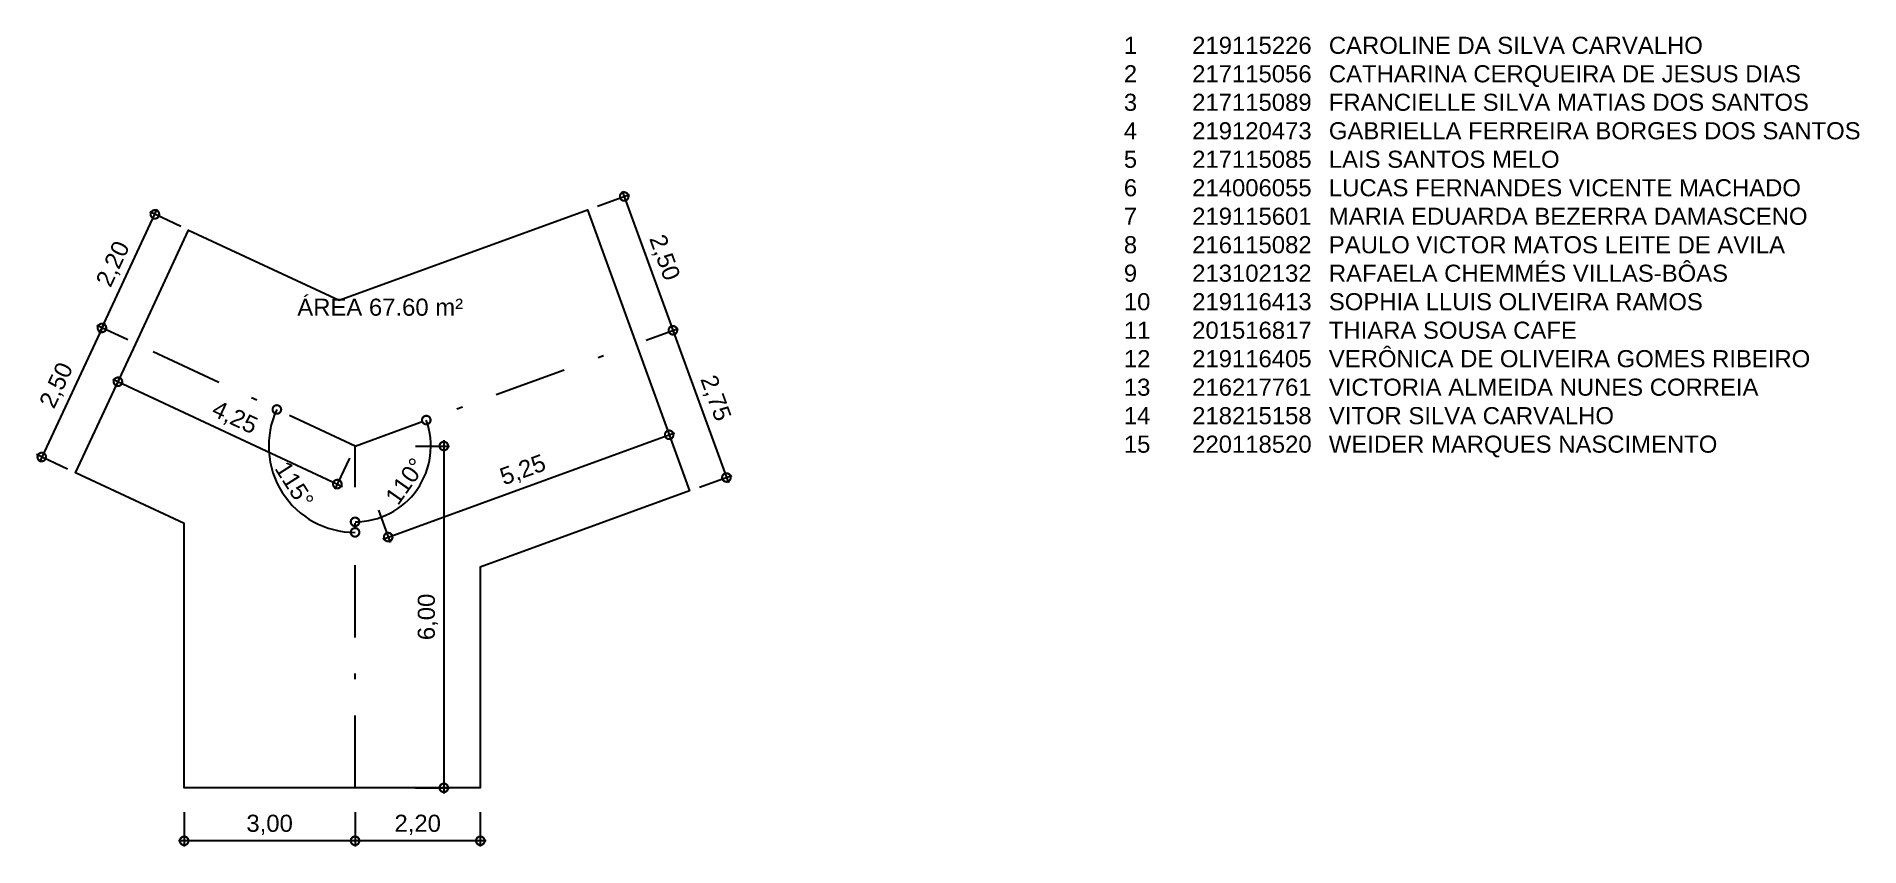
# Model space of a CAD drawing. Header units: metres. Extents: x -6.5 to 25.5, y -7.6 to 6.6.
import ezdxf

# ---------------------------------------------------------------- set-up
doc = ezdxf.new("R2010")
doc.units = ezdxf.units.M
doc.header["$LTSCALE"] = 0.1
doc.linetypes.add('DASHDOT', pattern=[25.4, 12.7, -6.35, 0, -6.35])
doc.layers.add('ARQ_EIXO CINZA 04', color=139, linetype='DASHDOT')
doc.layers.add('SIMB_01', color=1, linetype='Continuous')
doc.layers.add('COTA AZUL', color=5, linetype='Continuous', lineweight=25, true_color=0x0000ff)
doc.styles.add('Annot_3.0mm', font='arial.ttf', dxfattribs={"height": 3})
doc.styles.add('cota', font='arial.ttf')
doc.dimstyles.new('Info 01 - annot', dxfattribs={"dimtxt": 3, "dimasz": 3, "dimexe": 1, "dimexo": 1, "dimgap": 1, "dimtad": 1, "dimzin": 4, "dimtxsty": 'cota', "dimblk": 'DOTSMALL', "dimcen": 2, "dimdle": 1, "dimclrd": 256, "dimclre": 256, "dimclrt": 1, "dimazin": 2, "dimtfac": 0.09, "dimtmove": 2, "dimatfit": 2, "dimfxl": 5, "dimfxlon": 1, "dimtolj": 1, "dimtzin": 4, "dimlwd": -1, "dimarcsym": 1})

# ---------------------------------------------------------------- blocks, each defined once
blk = doc.blocks.new('_DotSmall')
at = {"color": 0, "linetype": 'ByBlock', "const_width": 0.5}
blk.add_lwpolyline([(-0.0625, 0, 1), (0.0625, 0, 1)], format="xyb", close=True, dxfattribs=at)
blk = doc.blocks.new('*D7')
at = {"layer": 'COTA AZUL', "lineweight": -2, "transparency": 16777216}
for p, q in [((-4.841, 1.005), (-5.094, 0.461)), ((-0.989, -0.792), (-1.242, -1.335))]:
    blk.add_line(p, q, dxfattribs=at)
at = {"layer": 'COTA AZUL', "transparency": 16777216}
blk.add_line((-5.143, 0.594), (-1.109, -1.287), dxfattribs=at)
at = {"layer": 'Defpoints', "color": 0, "transparency": 16777216}
for p in [(-4.74, 1.219), (-0.889, -0.577), (-1.2, -1.245)]:
    blk.add_point(p, dxfattribs=at)
at = {"layer": 'COTA AZUL', "transparency": 16777216, "xscale": 0.3, "yscale": 0.3, "zscale": 0.3}
for p, rotation in [((-5.052, 0.551), 155), ((-1.2, -1.245), 335.0000000000001)]:
    blk.add_blockref('_DotSmall', p, dxfattribs=dict(at, rotation=rotation))
at = {"layer": 'COTA AZUL', "color": 1, "transparency": 16777216, "insert": (-3.008, -0.093), "char_height": 0.3, "attachment_point": 5, "rotation": 335, "style": 'cota'}
blk.add_mtext('\\A1;4,25', dxfattribs=at)
blk = doc.blocks.new('*D9')
at = {"layer": 'COTA AZUL', "lineweight": -2, "transparency": 16777216}
for p, q in [((0.17, -0.577), (0.77, -0.577)), ((0.17, -6.577), (0.77, -6.577))]:
    blk.add_line(p, q, dxfattribs=at)
at = {"layer": 'COTA AZUL', "transparency": 16777216}
blk.add_line((0.67, -0.477), (0.67, -6.677), dxfattribs=at)
at = {"layer": 'Defpoints', "color": 0, "transparency": 16777216}
for p in [(-0.889, -0.577), (-0.889, -6.577), (0.67, -6.577)]:
    blk.add_point(p, dxfattribs=at)
at = {"layer": 'COTA AZUL', "transparency": 16777216, "xscale": 0.3, "yscale": 0.3, "zscale": 0.3}
for p, rotation in [((0.67, -0.577), 90), ((0.67, -6.577), 270)]:
    blk.add_blockref('_DotSmall', p, dxfattribs=dict(at, rotation=rotation))
at = {"layer": 'COTA AZUL', "color": 1, "transparency": 16777216, "insert": (0.39, -3.577), "char_height": 0.3, "attachment_point": 5, "rotation": 90, "style": 'cota'}
blk.add_mtext('\\A1;6,00', dxfattribs=at)
blk = doc.blocks.new('*D8')
at = {"layer": 'COTA AZUL', "lineweight": -2, "transparency": 16777216}
for p, q in [((4.456, 0.09), (4.661, -0.474)), ((-0.478, -1.706), (-0.272, -2.27))]:
    blk.add_line(p, q, dxfattribs=at)
at = {"layer": 'COTA AZUL', "transparency": 16777216}
blk.add_line((-0.401, -2.21), (4.721, -0.346), dxfattribs=at)
at = {"layer": 'Defpoints', "color": 0, "transparency": 16777216}
for p in [(4.045, 1.219), (-0.889, -0.577), (4.627, -0.38)]:
    blk.add_point(p, dxfattribs=at)
at = {"layer": 'COTA AZUL', "transparency": 16777216, "xscale": 0.3, "yscale": 0.3, "zscale": 0.3}
for p, rotation in [((4.627, -0.38), 19.99999999999999), ((-0.307, -2.176), 200)]:
    blk.add_blockref('_DotSmall', p, dxfattribs=dict(at, rotation=rotation))
at = {"layer": 'COTA AZUL', "color": 1, "transparency": 16777216, "insert": (2.064, -1.015), "char_height": 0.3, "attachment_point": 5, "rotation": 20, "style": 'cota'}
blk.add_mtext('\\A1;5,25', dxfattribs=at)
blk = doc.blocks.new('*D3')
at = {"layer": 'COTA AZUL', "transparency": 16777216}
blk.add_line((3.802, 3.897), (4.726, 1.36), dxfattribs=at)
at = {"layer": 'COTA AZUL', "lineweight": -2, "transparency": 16777216}
for p, q in [((3.367, 3.632), (3.93, 3.838)), ((4.222, 1.283), (4.786, 1.488))]:
    blk.add_line(p, q, dxfattribs=at)
at = {"layer": 'Defpoints', "color": 0, "transparency": 16777216}
for p in [(3.19, 3.568), (4.692, 1.454), (4.045, 1.219)]:
    blk.add_point(p, dxfattribs=at)
at = {"layer": 'COTA AZUL', "transparency": 16777216, "xscale": 0.3, "yscale": 0.3, "zscale": 0.3}
for p, rotation in [((3.837, 3.803), 110), ((4.692, 1.454), 290)]:
    blk.add_blockref('_DotSmall', p, dxfattribs=dict(at, rotation=rotation))
at = {"layer": 'COTA AZUL', "color": 1, "transparency": 16777216, "insert": (4.527, 2.725), "char_height": 0.3, "attachment_point": 5, "rotation": 290, "style": 'cota'}
blk.add_mtext('\\A1;2,50', dxfattribs=at)
blk = doc.blocks.new('*D4')
at = {"layer": 'COTA AZUL', "lineweight": -2, "transparency": 16777216}
for p, q in [((4.222, 1.283), (4.786, 1.488)), ((5.162, -1.301), (5.726, -1.096))]:
    blk.add_line(p, q, dxfattribs=at)
at = {"layer": 'COTA AZUL', "transparency": 16777216}
blk.add_line((4.657, 1.548), (5.666, -1.224), dxfattribs=at)
at = {"layer": 'Defpoints', "color": 0, "transparency": 16777216}
for p in [(4.045, 1.219), (5.632, -1.13), (4.985, -1.365)]:
    blk.add_point(p, dxfattribs=at)
at = {"layer": 'COTA AZUL', "transparency": 16777216, "xscale": 0.3, "yscale": 0.3, "zscale": 0.3}
for p, rotation in [((4.692, 1.454), 110), ((5.632, -1.13), 290)]:
    blk.add_blockref('_DotSmall', p, dxfattribs=dict(at, rotation=rotation))
at = {"layer": 'COTA AZUL', "color": 1, "transparency": 16777216, "insert": (5.425, 0.258), "char_height": 0.3, "attachment_point": 5, "rotation": 290, "style": 'cota'}
blk.add_mtext('\\A1;2,75', dxfattribs=at)
blk = doc.blocks.new('*D6')
at = {"layer": 'COTA AZUL', "transparency": 16777216}
blk.add_line((-5.291, 1.586), (-6.432, -0.861), dxfattribs=at)
at = {"layer": 'COTA AZUL', "lineweight": -2, "transparency": 16777216}
for p, q in [((-4.88, 1.284), (-5.424, 1.538)), ((-5.937, -0.981), (-6.48, -0.728))]:
    blk.add_line(p, q, dxfattribs=at)
at = {"layer": 'Defpoints', "color": 0, "transparency": 16777216}
for p in [(-4.74, 1.219), (-6.39, -0.77), (-5.797, -1.047)]:
    blk.add_point(p, dxfattribs=at)
at = {"layer": 'COTA AZUL', "transparency": 16777216, "xscale": 0.3, "yscale": 0.3, "zscale": 0.3}
for p, rotation in [((-5.333, 1.496), 65), ((-6.39, -0.77), 245)]:
    blk.add_blockref('_DotSmall', p, dxfattribs=dict(at, rotation=rotation))
at = {"layer": 'COTA AZUL', "color": 1, "transparency": 16777216, "insert": (-6.115, 0.481), "char_height": 0.3, "attachment_point": 5, "rotation": 65, "style": 'cota'}
blk.add_mtext('\\A1;2,50', dxfattribs=at)
blk = doc.blocks.new('*D5')
at = {"layer": 'COTA AZUL', "transparency": 16777216}
blk.add_line((-5.375, 1.405), (-4.361, 3.58), dxfattribs=at)
at = {"layer": 'COTA AZUL', "lineweight": -2, "transparency": 16777216}
for p, q in [((-3.95, 3.278), (-4.494, 3.532)), ((-4.88, 1.284), (-5.424, 1.538))]:
    blk.add_line(p, q, dxfattribs=at)
at = {"layer": 'Defpoints', "color": 0, "transparency": 16777216}
for p in [(-4.403, 3.489), (-3.811, 3.213), (-4.74, 1.219)]:
    blk.add_point(p, dxfattribs=at)
at = {"layer": 'COTA AZUL', "transparency": 16777216, "xscale": 0.3, "yscale": 0.3, "zscale": 0.3}
for p, rotation in [((-4.403, 3.489), 65.00000000000007), ((-5.333, 1.496), 245.0000000000001)]:
    blk.add_blockref('_DotSmall', p, dxfattribs=dict(at, rotation=rotation))
at = {"layer": 'COTA AZUL', "color": 1, "transparency": 16777216, "insert": (-5.122, 2.611), "char_height": 0.3, "attachment_point": 5, "rotation": 65, "style": 'cota'}
blk.add_mtext('\\A1;2,20', dxfattribs=at)
blk = doc.blocks.new('*D13')
at = {"layer": 'COTA AZUL', "lineweight": -2, "transparency": 16777216}
for p, q in [((-3.889, -7.007), (-3.889, -7.607)), ((-0.889, -7.007), (-0.889, -7.607))]:
    blk.add_line(p, q, dxfattribs=at)
at = {"layer": 'COTA AZUL', "transparency": 16777216}
blk.add_line((-0.789, -7.507), (-3.989, -7.507), dxfattribs=at)
at = {"layer": 'Defpoints', "color": 0, "transparency": 16777216}
for p in [(-3.889, -6.577), (-0.889, -6.577), (-3.889, -7.507)]:
    blk.add_point(p, dxfattribs=at)
at = {"layer": 'COTA AZUL', "transparency": 16777216, "xscale": 0.3, "yscale": 0.3, "zscale": 0.3, "rotation": 180}
blk.add_blockref('_DotSmall', (-3.889, -7.507), dxfattribs=at)
at = {"layer": 'COTA AZUL', "transparency": 16777216, "xscale": 0.3, "yscale": 0.3, "zscale": 0.3}
blk.add_blockref('_DotSmall', (-0.889, -7.507), dxfattribs=at)
at = {"layer": 'COTA AZUL', "color": 1, "transparency": 16777216, "insert": (-2.389, -7.227), "char_height": 0.3, "attachment_point": 5, "style": 'cota'}
blk.add_mtext('\\A1;3,00', dxfattribs=at)
blk = doc.blocks.new('*D12')
at = {"layer": 'COTA AZUL', "lineweight": -2, "transparency": 16777216}
for p, q in [((-0.889, -7.007), (-0.889, -7.607)), ((1.311, -7.007), (1.311, -7.607))]:
    blk.add_line(p, q, dxfattribs=at)
at = {"layer": 'COTA AZUL', "transparency": 16777216}
blk.add_line((1.411, -7.507), (-0.989, -7.507), dxfattribs=at)
at = {"layer": 'Defpoints', "color": 0, "transparency": 16777216}
for p in [(-0.889, -6.577), (1.311, -6.577), (-0.889, -7.507)]:
    blk.add_point(p, dxfattribs=at)
at = {"layer": 'COTA AZUL', "transparency": 16777216, "xscale": 0.3, "yscale": 0.3, "zscale": 0.3, "rotation": 180}
blk.add_blockref('_DotSmall', (-0.889, -7.507), dxfattribs=at)
at = {"layer": 'COTA AZUL', "transparency": 16777216, "xscale": 0.3, "yscale": 0.3, "zscale": 0.3}
blk.add_blockref('_DotSmall', (1.311, -7.507), dxfattribs=at)
at = {"layer": 'COTA AZUL', "color": 1, "transparency": 16777216, "insert": (0.211, -7.227), "char_height": 0.3, "attachment_point": 5, "style": 'cota'}
blk.add_mtext('\\A1;2,20', dxfattribs=at)
blk = doc.blocks.new('*D10')
at = {"layer": 'COTA AZUL', "transparency": 16777216}
blk.add_arc((-0.889, -0.577), 1.516, 155, 270, dxfattribs=at)
at = {"layer": 'Defpoints', "color": 0, "transparency": 16777216}
for p in [(-4.74, 1.219), (-0.889, -0.577), (-0.889, -0.577), (-2.364, -0.926), (-0.889, -6.577)]:
    blk.add_point(p, dxfattribs=at)
at = {"layer": 'COTA AZUL', "transparency": 16777216, "xscale": 0.3, "yscale": 0.3, "zscale": 0.3, "rotation": 65.0000000000001}
blk.add_blockref('_DotSmall', (-2.262, 0.064), dxfattribs=at)
at = {"layer": 'COTA AZUL', "transparency": 16777216, "xscale": 0.3, "yscale": 0.3, "zscale": 0.3}
blk.add_blockref('_DotSmall', (-0.889, -2.093), dxfattribs=at)
at = {"layer": 'COTA AZUL', "color": 1, "transparency": 16777216, "insert": (-1.954, -1.255), "char_height": 0.3, "attachment_point": 5, "rotation": 302.5, "style": 'cota'}
blk.add_mtext('\\A1;115°', dxfattribs=at)
blk = doc.blocks.new('*D11')
at = {"layer": 'COTA AZUL', "transparency": 16777216}
blk.add_arc((-0.889, -0.577), 1.331, 270, 20, dxfattribs=at)
at = {"layer": 'Defpoints', "color": 0, "transparency": 16777216}
for p in [(4.045, 1.219), (-0.889, -0.577), (-0.889, -0.577), (-0.094, -1.644), (-0.889, -6.577)]:
    blk.add_point(p, dxfattribs=at)
at = {"layer": 'COTA AZUL', "transparency": 16777216, "xscale": 0.3, "yscale": 0.3, "zscale": 0.3}
for p, rotation in [((0.362, -0.122), 110), ((-0.889, -1.908), 180)]:
    blk.add_blockref('_DotSmall', p, dxfattribs=dict(at, rotation=rotation))
at = {"layer": 'COTA AZUL', "color": 1, "transparency": 16777216, "insert": (-0.006, -1.195), "char_height": 0.3, "attachment_point": 5, "rotation": 55, "style": 'cota'}
blk.add_mtext('\\A1;110°', dxfattribs=at)

msp = doc.modelspace()

# ---------------------------------------------------------------- linework, layer by layer
msp.add_lwpolyline([(-4.74, 1.219), (-3.811, 3.213), (-1.169, 1.981), (3.19, 3.568), (4.045, 1.219), (4.985, -1.365), (1.311, -2.703), (1.311, -6.577), (-0.889, -6.577), (-3.889, -6.577), (-3.889, -1.936), (-5.797, -1.047), (-4.74, 1.219)])
at = {"layer": 'ARQ_EIXO CINZA 04'}
for p, q in [((-0.889, -0.577), (-4.74, 1.219)), ((-0.889, -0.577), (4.045, 1.219)), ((-0.889, -6.577), (-0.889, -0.577))]:
    msp.add_line(p, q, dxfattribs=at)

# ---------------------------------------------------------------- texts
at = {"layer": 'COTA AZUL', "insert": (12.611, 6.607), "char_height": 0.3, "width": 13.53941, "attachment_point": 1, "style": 'cota'}
msp.add_mtext('1 ^I219115226 ^ICAROLINE DA SILVA CARVALHO\\P2 ^I217115056 ^ICATHARINA CERQUEIRA DE JESUS DIAS\\P3 ^I217115089 ^IFRANCIELLE SILVA MATIAS DOS SANTOS\\P4 ^I219120473 ^IGABRIELLA FERREIRA BORGES DOS SANTOS\\P5 ^I217115085 ^ILAIS SANTOS MELO\\P6 ^I214006055 ^ILUCAS FERNANDES VICENTE MACHADO\\P7 ^I219115601 ^IMARIA EDUARDA BEZERRA DAMASCENO\\P8 ^I216115082 ^IPAULO VICTOR MATOS LEITE DE AVILA\\P9 ^I213102132 ^IRAFAELA CHEMMÉS VILLAS-BÔAS\\P10 ^I219116413 ^ISOPHIA LLUIS OLIVEIRA RAMOS\\P11 ^I201516817 ^ITHIARA SOUSA CAFE\\P12 ^I219116405 ^IVERÔNICA DE OLIVEIRA GOMES RIBEIRO\\P13 ^I216217761 ^IVICTORIA ALMEIDA NUNES CORREIA\\P14 ^I218215158 ^IVITOR SILVA CARVALHO\\P15 ^I220118520 ^IWEIDER MARQUES NASCIMENTO ', dxfattribs=at)
at = {"layer": 'SIMB_01', "insert": (-1.903, 2.01), "char_height": 0.3, "attachment_point": 1, "style": 'Annot_3.0mm'}
msp.add_mtext_dynamic_manual_height_columns('ÁREA 67.60 m²', width=3.9108, gutter_width=1.5, heights=[0], dxfattribs=at)

# ---------------------------------------------------------------- dimensions: what is measured, and where the dimension line sits
at = {"layer": 'COTA AZUL'}
for p1, p2, distance, text, picture, middle in [((3.19, 3.568), (4.045, 1.219), 0.688, '2.5000', '*D3', (4.527, 2.725)), ((-4.74, 1.219), (-3.811, 3.213), 0.654, '2.2000', '*D5', (-5.122, 2.611)), ((-4.74, 1.219), (-5.797, -1.047), -0.654, '2.5000', '*D6', (-6.115, 0.481)), ((4.045, 1.219), (4.985, -1.365), 0.688, '2.7500', '*D4', (5.425, 0.258)), ((-4.74, 1.219), (-0.889, -0.577), -0.737, '4.2500', '*D7', (-3.008, -0.093)), ((-0.889, -0.577), (4.045, 1.219), -1.702, '5.2500', '*D8', (2.064, -1.015)), ((-0.889, -6.577), (-3.889, -6.577), 0.931, '3.0000', '*D13', (-2.389, -7.227)), ((1.311, -6.577), (-0.889, -6.577), 0.931, '2.2000', '*D12', (0.211, -7.227))]:
    dim = msp.add_aligned_dim(p1=p1, p2=p2, distance=distance, text=text, dimstyle='Info 01 - annot', dxfattribs=at)
    dim.commit()
    dim.dimension.update_dxf_attribs({"geometry": picture, "text_midpoint": middle})
for base, line1, text, picture, middle in [((-2.364, -0.926), ((-0.889, -0.577), (-4.74, 1.219)), '115', '*D10', (-1.954, -1.255)), ((-0.094, -1.644), ((-0.889, -0.577), (4.045, 1.219)), '110', '*D11', (-0.006, -1.195))]:
    dim = msp.add_angular_dim_2l(base=base, line1=line1, line2=((-0.889, -6.577), (-0.889, -0.577)), text=text, dimstyle='Info 01 - annot', dxfattribs=at)
    dim.commit()
    dim.dimension.update_dxf_attribs({"geometry": picture, "text_midpoint": middle})
dim = msp.add_linear_dim(base=(0.67, -6.577), p1=(-0.889, -0.577), p2=(-0.889, -6.577), angle=90, text='6.0000', dimstyle='Info 01 - annot', dxfattribs=at)
dim.commit()
dim.dimension.update_dxf_attribs({"geometry": '*D9', "text_midpoint": (0.39, -3.577)})

doc.saveas('drawing.dxf')
